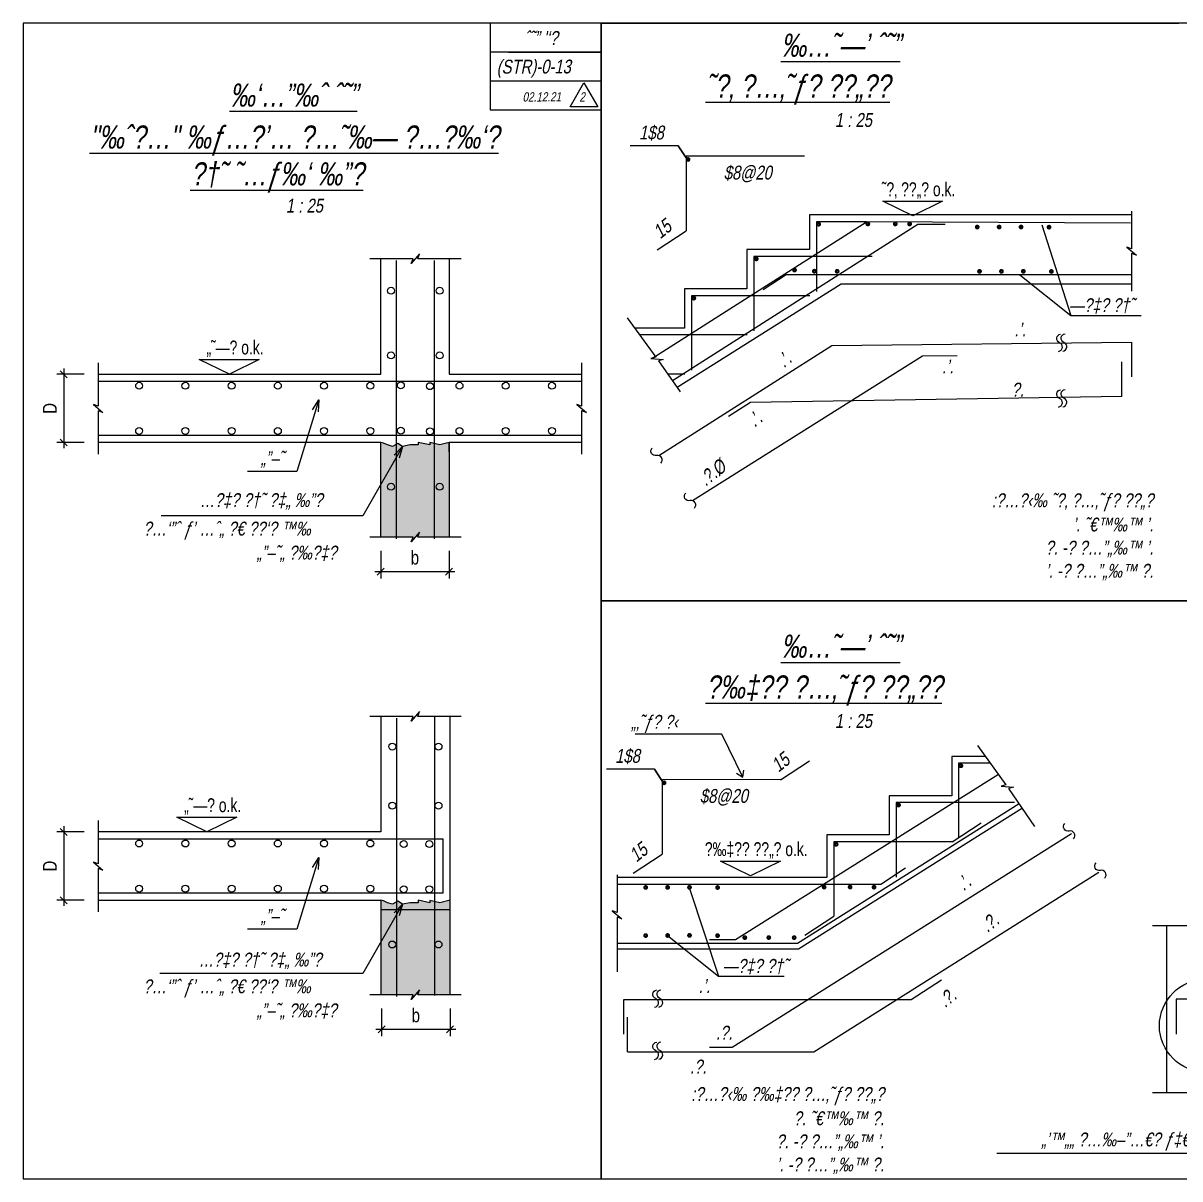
# Model space of a CAD drawing. Header units: inches. Extents: x -5298 to 11252, y 8210 to 22495.
# Drawn here: x 7615 to 8115, y 10860 to 11360 of the extents above; entities that cross this region are included whole.
import ezdxf
from ezdxf.enums import TextEntityAlignment as Align

# ---------------------------------------------------------------- set-up
doc = ezdxf.new("R2010")
doc.units = ezdxf.units.IN
doc.header["$LTSCALE"] = 11
doc.header["$MEASUREMENT"] = 0
doc.layers.get('Defpoints').update_dxf_attribs({"color": 40})
for name, color, linetype in [('26', 3, 'Continuous'), ('72-25', 7, 'Continuous'), ('break', 1, 'Continuous'), ('DIM-Sec', 2, 'Continuous'), ('G1', 151, 'Continuous'), ('G2', 63, 'Continuous'), ('HATCH-Sec', 9, 'Continuous'), ('IRON6', 6, 'Continuous'), ('IRON6-Sec', 6, 'Continuous'), ('le', 1, 'Continuous'), ('SEC', 3, 'Continuous'), ('SEC-TEXT', 1, 'Continuous'), ('Section', 2, 'Continuous'), ('STAM', 1, 'Continuous'), ('TEXT4', 3, 'Continuous'), ('W1', 31, 'Continuous'), ('ztz-Sec', 122, 'Continuous')]:
    doc.layers.add(name, color=color, linetype=linetype)
doc.styles.add('DIM', font='DIMHEB', dxfattribs={"width": 0.7})
doc.styles.add('HEB', font='HEB', dxfattribs={"width": 0.8})
doc.styles.add('HEBREW', font='hebtxt-weld.shx', dxfattribs={"width": 0.8, "oblique": 12})
doc.dimstyles.new('20', dxfattribs={"dimtxt": 4.4, "dimasz": 2.4, "dimexe": 2.4, "dimexo": 0, "dimgap": 1.8, "dimtad": 1, "dimdec": 1, "dimrnd": 0.5, "dimdsep": 46, "dimtxsty": 'DIM', "dimblk1": 'OBLIQUE', "dimblk2": 'OBLIQUE', "dimsah": 1, "dimcen": 0.1, "dimdle": 2, "dimclre": 8, "dimclrt": 11, "dimadec": 0, "dimazin": 0, "dimtfac": 1, "dimtdec": 1, "dimtix": 1, "dimtmove": 2, "dimatfit": 3, "dimldrblk": 'OBLIQUE', "dimfxl": 1, "dimtolj": 1, "dimarcsym": 0})
doc.dimstyles.new('m25-orig', dxfattribs={"dimtxt": 6, "dimasz": 3, "dimexe": 3, "dimexo": 6, "dimgap": 3, "dimtad": 1, "dimdec": 1, "dimrnd": 0.5, "dimdsep": 46, "dimtxsty": 'HEB', "dimblk1": 'OBLIQUE', "dimblk2": 'OBLIQUE', "dimsah": 1, "dimcen": 100, "dimdle": 2.5, "dimclrd": 256, "dimclre": 1, "dimadec": 0, "dimazin": 0, "dimtfac": 0.9, "dimtdec": 1, "dimtix": 1, "dimtmove": 2, "dimatfit": 3, "dimldrblk": 'OBLIQUE', "dimfxl": 1, "dimtolj": 1, "dimlwd": -1, "dimarcsym": 0})

# ---------------------------------------------------------------- blocks, each defined once
blk = doc.blocks.new('_OBLIQUE')
at = {"color": 0, "linetype": 'ByBlock'}
blk.add_line((-0.5, -0.5), (0.5, 0.5), dxfattribs=at)
blk = doc.blocks.new('mf')
at = {"layer": 'TEXT4'}
blk.add_lwpolyline([(0, 0), (28.6, 14.1), (-28.3, 14.1)], close=True, dxfattribs=at)
at = {"layer": 'TEXT4', "style": 'HEB', "width": 0.7}
blk.add_attdef('+0.00', text='', height=14.4, dxfattribs=at).set_placement((-5.4, 18.9), align=Align.CENTER)
blk = doc.blocks.new('*D192')
at = {"layer": 'Defpoints', "color": 0, "transparency": 16777216}
for p in [(7647.33, 11208.05), (7632.41, 11178.51), (7647.33, 11178.51)]:
    blk.add_point(p, dxfattribs=at)
at = {"layer": 'DIM-Sec', "transparency": 16777216}
blk.add_line((7632.41, 11210.55), (7632.41, 11176.01), dxfattribs=at)
at = {"layer": 'DIM-Sec', "color": 1, "lineweight": -2, "transparency": 16777216}
for p, q in [((7641.33, 11208.05), (7629.41, 11208.05)), ((7641.33, 11178.51), (7629.41, 11178.51))]:
    blk.add_line(p, q, dxfattribs=at)
at = {"layer": 'DIM-Sec', "transparency": 16777216, "xscale": 3, "yscale": 3, "zscale": 3}
for p, rotation in [((7632.41, 11208.05), 90), ((7632.41, 11178.51), 270)]:
    blk.add_blockref('_OBLIQUE', p, dxfattribs=dict(at, rotation=rotation))
at = {"layer": 'DIM-Sec', "color": 0, "transparency": 16777216, "insert": (7626.41, 11193.28), "char_height": 6, "attachment_point": 5, "rotation": 90, "style": 'HEB'}
blk.add_mtext('\\A1;D', dxfattribs=at)
blk = doc.blocks.new('*D193')
at = {"layer": 'Defpoints', "color": 0, "transparency": 16777216}
for p in [(7647.33, 11010.04), (7632.41, 10980.5), (7647.33, 10980.5)]:
    blk.add_point(p, dxfattribs=at)
at = {"layer": 'DIM-Sec', "color": 1, "lineweight": -2, "transparency": 16777216}
for p, q in [((7641.33, 11010.04), (7629.41, 11010.04)), ((7641.33, 10980.5), (7629.41, 10980.5))]:
    blk.add_line(p, q, dxfattribs=at)
at = {"layer": 'DIM-Sec', "transparency": 16777216}
blk.add_line((7632.41, 11012.54), (7632.41, 10978), dxfattribs=at)
at = {"layer": 'DIM-Sec', "transparency": 16777216, "xscale": 3, "yscale": 3, "zscale": 3}
for p, rotation in [((7632.41, 11010.04), 90), ((7632.41, 10980.5), 270)]:
    blk.add_blockref('_OBLIQUE', p, dxfattribs=dict(at, rotation=rotation))
at = {"layer": 'DIM-Sec', "color": 0, "transparency": 16777216, "insert": (7626.41, 10995.27), "char_height": 6, "attachment_point": 5, "rotation": 90, "style": 'HEB'}
blk.add_mtext('\\A1;D', dxfattribs=at)
blk = doc.blocks.new('*D194')
at = {"layer": 'Defpoints', "color": 0, "transparency": 16777216}
for p in [(7769.55, 11137.62), (7799.14, 11137.62), (7799.14, 11122.68)]:
    blk.add_point(p, dxfattribs=at)
at = {"layer": 'DIM-Sec', "color": 1, "lineweight": -2, "transparency": 16777216}
for p, q in [((7769.55, 11131.62), (7769.55, 11119.68)), ((7799.14, 11131.62), (7799.14, 11119.68))]:
    blk.add_line(p, q, dxfattribs=at)
at = {"layer": 'DIM-Sec', "transparency": 16777216}
blk.add_line((7767.05, 11122.68), (7801.64, 11122.68), dxfattribs=at)
at = {"layer": 'DIM-Sec', "transparency": 16777216, "xscale": 3, "yscale": 3, "zscale": 3, "rotation": 180}
blk.add_blockref('_OBLIQUE', (7769.55, 11122.68), dxfattribs=at)
at = {"layer": 'DIM-Sec', "transparency": 16777216, "xscale": 3, "yscale": 3, "zscale": 3}
blk.add_blockref('_OBLIQUE', (7799.14, 11122.68), dxfattribs=at)
at = {"layer": 'DIM-Sec', "color": 0, "transparency": 16777216, "insert": (7784.35, 11128.68), "char_height": 6, "attachment_point": 5, "style": 'HEB'}
blk.add_mtext('\\A1;b', dxfattribs=at)
blk = doc.blocks.new('*D195')
at = {"layer": 'Defpoints', "color": 0, "transparency": 16777216}
for p in [(7769.96, 10939.61), (7799.55, 10939.61), (7799.55, 10924.66)]:
    blk.add_point(p, dxfattribs=at)
at = {"layer": 'DIM-Sec', "color": 1, "lineweight": -2, "transparency": 16777216}
for p, q in [((7769.96, 10933.61), (7769.96, 10921.66)), ((7799.55, 10933.61), (7799.55, 10921.66))]:
    blk.add_line(p, q, dxfattribs=at)
at = {"layer": 'DIM-Sec', "transparency": 16777216}
blk.add_line((7767.46, 10924.66), (7802.05, 10924.66), dxfattribs=at)
at = {"layer": 'DIM-Sec', "transparency": 16777216, "xscale": 3, "yscale": 3, "zscale": 3, "rotation": 180}
blk.add_blockref('_OBLIQUE', (7769.96, 10924.66), dxfattribs=at)
at = {"layer": 'DIM-Sec', "transparency": 16777216, "xscale": 3, "yscale": 3, "zscale": 3}
blk.add_blockref('_OBLIQUE', (7799.55, 10924.66), dxfattribs=at)
at = {"layer": 'DIM-Sec', "color": 0, "transparency": 16777216, "insert": (7784.75, 10930.66), "char_height": 6, "attachment_point": 5, "style": 'HEB'}
blk.add_mtext('\\A1;b', dxfattribs=at)
blk = doc.blocks.new('A$C3b41ca86')
at = {"layer": '72-25', "color": 2}
for points in [[(3.16, 1.77), (0.37, 0), (9.48, 18.69), (47.02, 18.69)], [(0.37, 0), (0, 3.16)]]:
    blk.add_lwpolyline(points, dxfattribs=at)

msp = doc.modelspace()

# ---------------------------------------------------------------- hatches: boundary and pattern name
at = {"layer": 'HATCH-Sec'}
h = msp.add_hatch(color=253, dxfattribs=at)
h.dxf.hatch_style = 1
h.paths.add_polyline_path([(7769.55, 11174.46), (7799.14, 11174.46), (7799.14, 11178.51), (7795.14, 11177.46), (7795.14, 11177.46), (7790.81, 11178.46), (7790.81, 11177.46), (7785.71, 11178.51), (7785.71, 11177.46), (7782.32, 11177.46), (7778.93, 11176.78), (7777.02, 11178.11), (7774.7, 11176.84), (7772.55, 11177.46), (7770.76, 11178.26), (7769.55, 11178.51)])
h = msp.add_hatch(color=253, dxfattribs=at)
h.dxf.hatch_style = 1
h.paths.add_polyline_path([(7799.14, 11174.46), (7769.55, 11174.46), (7769.55, 11137.62), (7783.55, 11137.62), (7782.8, 11135.56), (7786.3, 11139.68), (7785.55, 11137.62), (7799.14, 11137.62)])
h = msp.add_hatch(color=253, dxfattribs=at)
h.dxf.hatch_style = 1
h.paths.add_polyline_path([(7769.55, 10976.44), (7799.55, 10976.44), (7799.55, 10980.5), (7795.14, 10979.44), (7795.14, 10979.44), (7790.81, 10980.44), (7790.81, 10979.44), (7785.71, 10980.5), (7785.71, 10979.44), (7782.32, 10979.44), (7778.93, 10978.76), (7777.02, 10980.09), (7774.7, 10978.82), (7772.55, 10979.44), (7770.76, 10980.25), (7769.55, 10980.5)])
h = msp.add_hatch(color=253, dxfattribs=at)
h.dxf.hatch_style = 1
h.paths.add_polyline_path([(7799.55, 10976.44), (7769.55, 10976.44), (7769.55, 10939.61), (7783.55, 10939.61), (7782.8, 10937.55), (7786.3, 10941.67), (7785.55, 10939.61), (7799.55, 10939.61)])

# ---------------------------------------------------------------- linework, layer by layer
msp.add_line((7824.87, 11347.45), (7864.87, 11347.45))
for points in [[(7614.87, 10859.95), (7864.87, 10859.95), (7864.87, 11359.95), (7614.87, 11359.95)], [(7864.87, 11359.95), (7816.87, 11359.95), (7816.87, 11334.95), (7864.87, 11334.95)], [(7864.87, 11347.45), (7816.87, 11347.45), (7816.87, 11322.45), (7864.87, 11322.45)]]:
    msp.add_lwpolyline(points, close=True)
for points in [[(7864.87, 11359.95), (8114.87, 11359.95), (8114.87, 11359.95)], [(7864.87, 11359.95), (7864.87, 11109.95), (8364.87, 11109.95), (8364.87, 11359.95), (7864.87, 11359.95)], [(7851.47, 11323.72), (7857.47, 11334.1), (7863.47, 11323.72), (7851.47, 11323.72)], [(7864.87, 11109.95), (7864.87, 10859.95), (8364.87, 10859.95), (8364.87, 11109.95), (7864.87, 11109.95)]]:
    msp.add_lwpolyline(points)
at = {"layer": '26'}
for p, q in [((7955.01, 11277.02, 0), (7955.01, 11262.03, 0)), ((8094.38, 11277.02, 0), (7955.01, 11277.02, 0)), ((7928.01, 11262.03, 0), (7928.01, 11245.03, 0)), ((7955.01, 11262.03, 0), (7928.01, 11262.03, 0)), ((7901.01, 11245.03, 0), (7901.01, 11228.03, 0)), ((7928.01, 11245.03, 0), (7901.01, 11245.03, 0)), ((8094.38, 11247.01, 0), (7968.68, 11247, 0)), ((7901.01, 11228.03, 0), (7879.4, 11228.03, 0)), ((8016.57, 11042.73, 0), (8016.57, 11025.73, 0)), ((8031.11, 11042.73, 0), (8016.57, 11042.73, 0)), ((7989.57, 11025.73, 0), (7989.57, 11008.73, 0)), ((8016.57, 11025.73, 0), (7989.57, 11025.73, 0)), ((7962.57, 11008.73, 0), (7962.57, 10991.73, 0)), ((7989.57, 11008.73, 0), (7962.57, 11008.73, 0)), ((7950.23, 10959.33, 0), (7871.81, 10959.33, 0))]:
    msp.add_line(p, q, dxfattribs=at)
at = {"layer": '26', "ltscale": 10}
for p, q in [((7968.68, 11247, 0), (7897.79, 11202.37, 0)), ((8047.16, 11020.36, 0), (7950.23, 10959.33, 0))]:
    msp.add_line(p, q, dxfattribs=at)
at = {"layer": '26', "ltscale": 10, "elevation": 0}
msp.add_lwpolyline([(7962.57, 10991.73), (7962.57, 10990.33), (7871.81, 10990.33)], dxfattribs=at)
at = {"layer": '26', "ltscale": 10}
msp.add_lwpolyline([(8109.48, 10969.49), (8109.48, 10897.31)], dxfattribs=at)
at = {"layer": 'break'}
for points in [[(8094.38, 11278.62), (8094.38, 11262.3), (8092.32, 11263.05), (8096.45, 11259.55), (8094.38, 11260.3), (8094.38, 11243.98)], [(7804.32, 11258.05), (7785.55, 11258.05), (7786.3, 11260.11), (7782.8, 11255.99), (7783.55, 11258.05), (7764.78, 11258.05)], [(7647.33, 11213.05), (7647.33, 11194.28), (7645.27, 11195.03), (7649.39, 11191.53), (7647.33, 11192.28), (7647.33, 11173.51)], [(7856.48, 11213.05), (7856.48, 11194.28), (7854.42, 11195.03), (7858.54, 11191.53), (7856.48, 11192.28), (7856.48, 11173.51)], [(7804.32, 11137.62), (7785.55, 11137.62), (7786.3, 11139.68), (7782.8, 11135.56), (7783.55, 11137.62), (7764.78, 11137.62)], [(7804.32, 11060.04), (7785.55, 11060.04), (7786.3, 11062.1), (7782.8, 11057.98), (7783.55, 11060.04), (7764.78, 11060.04)], [(7647.33, 11015.04), (7647.33, 10996.27), (7645.27, 10997.02), (7649.39, 10993.52), (7647.33, 10994.27), (7647.33, 10975.5)], [(7871.81, 10991.52), (7871.81, 10975.2), (7869.75, 10975.95), (7873.87, 10972.45), (7871.81, 10973.2), (7871.81, 10949.45)], [(8103.4, 10969.49), (8127.13, 10969.49), (8126.63, 10967.47), (8130.16, 10971.5), (8129.15, 10969.49), (8145.28, 10969.49)], [(7804.32, 10939.61), (7785.55, 10939.61), (7786.3, 10941.67), (7782.8, 10937.55), (7783.55, 10939.61), (7764.78, 10939.61)], [(8103.4, 10897.31), (8127.13, 10897.31), (8126.63, 10895.3), (8130.16, 10899.33), (8129.15, 10897.31), (8145.28, 10897.31)]]:
    msp.add_lwpolyline(points, dxfattribs=at)
at = {"layer": 'break', "elevation": 0}
for points in [[(7876.24, 11232.39), (7888.52, 11215.43), (7886.4, 11214.84), (7891.79, 11214.38), (7889.68, 11213.8), (7899.12, 11200.49)], [(8027.74, 11047.39), (8040.02, 11030.43), (8037.9, 11029.84), (8043.29, 11029.38), (8041.18, 11028.8), (8052.37, 11012.45)]]:
    msp.add_lwpolyline(points, dxfattribs=at)
at = {"layer": 'G1'}
for p, q in [((8090.16, 11198.38, 0), (8090.16, 11213.38, 0)), ((7996.58, 10994.35, 0), (7985.87, 10987.33, 0)), ((7874.69, 10922.51, 0), (7874.69, 10937.51, 0))]:
    msp.add_line(p, q, dxfattribs=at)
at = {"layer": 'G1', "elevation": 0}
for points in [[(8094.38, 11251.01), (7945.02, 11251), (7934.94, 11244.56)], [(8090.16, 11198.38), (7929.54, 11195.87), (7919.97, 11189.8)], [(7985.87, 10987.33), (7871.81, 10987.33)], [(7874.69, 10937.51), (7998.98, 10937.51), (8012.12, 10946)]]:
    msp.add_lwpolyline(points, dxfattribs=at)
at = {"layer": 'G1'}
msp.add_lwpolyline([(8145.27, 10937.69), (8113.65, 10937.69)], dxfattribs=at)
at = {"layer": 'G1', "flags": 128}
msp.add_lwpolyline([(8113.65, 10937.69), (8113.65, 10922.56)], dxfattribs=at)
at = {"layer": 'G2'}
for p, q in [((8093.87, 11273.45, 0), (7979.69, 11274.02, 0)), ((8094.37, 11221.95, 0), (8094.37, 11206.95, 0)), ((8045.82, 11022.25, 0), (7949.87, 10961.83, 0)), ((7949.87, 10961.83, 0), (7871.81, 10961.83, 0)), ((7876.37, 10914.95), (7876.37, 10929.95))]:
    msp.add_line(p, q, dxfattribs=at)
at = {"layer": 'G2', "elevation": 0}
for points in [[(7886.8, 11214.81), (7979.69, 11274.02)], [(7889.87, 11172.95), (7964.69, 11220.45), (8094.37, 11221.95)]]:
    msp.add_lwpolyline(points, dxfattribs=at)
at = {"layer": 'G2'}
msp.add_lwpolyline([(7876.37, 10914.95), (7956.87, 10914.95), (8080.26, 10992.64)], dxfattribs=at)
at = {"layer": 'HATCH-Sec', "color": 253}
for p, q in [((7770.76, 11178.26), (7769.55, 11178.51)), ((7772.55, 11177.46), (7770.76, 11178.26)), ((7774.7, 11176.84), (7772.55, 11177.46)), ((7777.02, 11178.11), (7774.7, 11176.84)), ((7778.93, 11176.78), (7777.02, 11178.11)), ((7782.32, 11177.46), (7778.93, 11176.78)), ((7785.71, 11177.46), (7782.32, 11177.46)), ((7790.81, 11177.46), (7785.71, 11178.51)), ((7785.71, 11178.51), (7785.71, 11177.46)), ((7795.14, 11177.46), (7790.81, 11178.46)), ((7790.81, 11178.46), (7790.81, 11177.46)), ((7799.14, 11178.51), (7795.14, 11177.46)), ((7795.14, 11177.46), (7795.14, 11177.46)), ((7799.14, 11174.46), (7799.14, 11178.51))]:
    msp.add_line(p, q, dxfattribs=at)
msp.add_lwpolyline([(7769.55, 10976.44), (7799.55, 10976.44), (7799.55, 10980.5), (7795.14, 10979.44), (7795.14, 10979.44), (7790.81, 10980.44), (7790.81, 10979.44), (7785.71, 10980.5), (7785.71, 10979.44), (7785.71, 10979.44), (7782.32, 10979.44), (7778.93, 10978.76), (7777.02, 10980.09), (7774.7, 10978.82), (7772.55, 10979.44), (7770.76, 10980.25), (7769.55, 10980.5)], dxfattribs=at)
at = {"layer": 'IRON6', "const_width": 1.12}
for points, elevation in [([(7902.02, 11300.97, -1), (7902.96, 11300.97, -1)], -4976.05), ([(7980.75, 11273.09, 1), (7979.81, 11273.09, 1)], -81247.71), ([(7992.63, 11273.07, 1), (7991.69, 11273.07, 1)], -81247.71), ([(7998.84, 11273.06, 1), (7997.9, 11273.06, 1)], -81247.71), ([(7958.54, 11272.96, -1), (7959.48, 11272.96, -1)], 0), ([(8027.13, 11271.71, -1), (8028.07, 11271.71, -1)], 0), ([(8036.61, 11271.73, -1), (8037.55, 11271.73, -1)], 0), ([(8047.03, 11271.75, 1), (8046.09, 11271.75, 1)], 0), ([(8059.16, 11271.68, 1), (8058.22, 11271.68, 1)], 0), ([(7931.54, 11257.96, -1), (7932.48, 11257.96, -1)], 0), ([(7949.04, 11253.1, 1), (7948.1, 11253.1, 1)], -81247.71), ([(7957.61, 11252.63, 1), (7956.67, 11252.63, 1)], -81247.71), ([(7967.48, 11252.59, 1), (7966.55, 11252.59, 1)], -81247.71), ([(8028.13, 11252.55, -1), (8029.07, 11252.55, -1)], 0), ([(8037.61, 11252.57, -1), (8038.55, 11252.57, -1)], 0), ([(8048.03, 11252.6, 1), (8047.09, 11252.6, 1)], 0), ([(8060.16, 11252.53, 1), (8059.22, 11252.53, 1)], 0), ([(7904.54, 11240.96, -1), (7905.48, 11240.96, -1)], 0), ([(8020.1, 11038.67, -1), (8021.04, 11038.67, -1)], 0), ([(7891.67, 11031.29, -1), (7892.61, 11031.29, -1)], -4976.05), ([(7993.1, 11021.67, -1), (7994.04, 11021.67, -1)], 0), ([(7966.1, 11004.67, -1), (7967.04, 11004.67, -1)], 0), ([(7883.71, 10986.02, -1), (7884.65, 10986.02, -1)], 0), ([(7893.19, 10986.04, -1), (7894.13, 10986.04, -1)], 0), ([(7903.61, 10986.06, 1), (7902.67, 10986.06, 1)], 0), ([(7915.74, 10985.99, 1), (7914.8, 10985.99, 1)], 0), ([(7961.85, 10986.16, 1), (7960.92, 10986.16, 1)], 0), ([(7973.07, 10986.19, 1), (7972.14, 10986.19, 1)], 0), ([(7983.45, 10986.14, 1), (7982.52, 10986.14, 1)], 0), ([(7883.71, 10965.21, -1), (7884.65, 10965.21, -1)], 0), ([(7893.19, 10965.24, -1), (7894.13, 10965.24, -1)], 0), ([(7903.61, 10965.26, 1), (7902.67, 10965.26, 1)], 0), ([(7915.74, 10965.19, 1), (7914.8, 10965.19, 1)], 0), ([(7927.53, 10964.32, 1), (7926.59, 10964.32, 1)], -81247.71), ([(7937.91, 10964.35, 1), (7936.97, 10964.35, 1)], -81247.71), ([(7948.88, 10964.31, 1), (7947.95, 10964.31, 1)], -81247.71)]:
    msp.add_lwpolyline(points, format="xyb", close=True, dxfattribs=dict(at, elevation=elevation))
at = {"layer": 'IRON6-Sec'}
for p, q in [((7776.41, 11136.85), (7776.41, 11257.28)), ((7792.69, 11257.28), (7792.69, 11136.85)), ((7647.33, 11205.05), (7856.48, 11205.05)), ((7856.48, 11181.51), (7647.33, 11181.51)), ((7776.49, 10938.82), (7776.49, 11059.25)), ((7792.88, 11059.77), (7792.88, 10939.35)), ((7647.33, 11007.04), (7796.55, 11007.04)), ((7796.55, 10983.5), (7647.33, 10983.5))]:
    msp.add_line(p, q, dxfattribs=at)
msp.add_lwpolyline([(7796.55, 10983.5), (7796.55, 11007.04)], dxfattribs=at)
for centre in [(7774.05, 11244.19), (7795.05, 11244.19), (7774.05, 11216.2), (7795.05, 11216.2), (7665.05, 11203.05), (7685.05, 11203.05), (7705.05, 11203.05), (7725.05, 11203.05), (7745.05, 11203.05), (7765.05, 11203.05), (7778.26, 11203.21), (7790.84, 11202.89), (7803.64, 11203.05), (7823.64, 11203.05), (7843.64, 11203.05), (7665.05, 11183.51), (7685.05, 11183.51), (7705.05, 11183.51), (7725.05, 11183.51), (7745.05, 11183.51), (7765.05, 11183.51), (7778.26, 11183.68), (7790.84, 11183.35), (7803.64, 11183.51), (7823.64, 11183.51), (7843.64, 11183.51), (7774.05, 11159.37), (7795.05, 11159.37), (7774.55, 11046.94), (7794.55, 11046.94), (7774.55, 11021.41), (7794.55, 11021.41), (7665.05, 11005.04), (7685.05, 11005.04), (7705.05, 11005.04), (7725.05, 11005.04), (7745.05, 11005.04), (7765.05, 11005.04), (7779.54, 11004.77), (7790.61, 11004.77), (7665.05, 10985.5), (7685.05, 10985.5), (7705.05, 10985.5), (7725.05, 10985.5), (7745.05, 10985.5), (7765.05, 10985.5), (7779.54, 10985.24), (7790.61, 10985.24), (7774.55, 10961.35), (7794.55, 10961.35)]:
    msp.add_circle(centre, 1.5, dxfattribs=at)
at = {"layer": 'le'}
msp.add_circle((8126.52, 10926.19), 20.1, dxfattribs=at)
at = {"layer": 'SEC'}
for points in [[(7647.33, 11208.05), (7769.55, 11208.05), (7769.55, 11258.05)], [(7799.14, 11258.05), (7799.14, 11208.05), (7856.48, 11208.05)], [(7769.55, 11137.62), (7769.55, 11178.51), (7647.33, 11178.51)], [(7856.48, 11178.51), (7799.14, 11178.51), (7799.14, 11137.62)], [(7769.55, 11060.04), (7769.55, 11010.04), (7647.33, 11010.04)], [(7799.55, 10939.61), (7799.55, 11060.04)], [(7647.33, 10980.5), (7769.55, 10980.5), (7769.55, 10939.61)]]:
    msp.add_lwpolyline(points, dxfattribs=at)
at = {"layer": 'Section'}
for p, q in [((7898.3, 11306.87, 0), (7877.53, 11306.87, 0)), ((7887.96, 11037.19), (7867.18, 11037.19))]:
    msp.add_line(p, q, dxfattribs=at)
for points, elevation in [([(7902.53, 11300.37), (7898.3, 11306.87), (7902.53, 11300.37)], 0), ([(8055.56, 11272.75), (8068.13, 11233.48), (8098.52, 11233.48)], -25423.93), ([(8046.08, 11251.07), (8068.13, 11233.48), (8098.52, 11233.48)], -25423.93), ([(7903.14, 10985.6), (7915.71, 10947.65), (7944.1, 10947.65)], -25423.93), ([(7893.66, 10965.24), (7915.71, 10947.65), (7944.1, 10947.65)], -25423.93)]:
    msp.add_lwpolyline(points, dxfattribs=dict(at, elevation=elevation))
msp.add_lwpolyline([(7892.18, 11030.69), (7887.96, 11037.19), (7892.18, 11030.69)], dxfattribs=at)
at = {"layer": 'STAM'}
for p, q in [((7958.01, 11274.02, 0), (7958.01, 11243.83, 0)), ((7982.15, 11259.03, 0), (7931.01, 11259.03, 0)), ((7931.01, 11259.03, 0), (7931.01, 11226.83, 0)), ((7904.01, 11242.03, 0), (7904.01, 11209.83, 0)), ((7955.15, 11242.03, 0), (7904.01, 11242.03, 0)), ((7928.15, 11225.03, 0), (7881.57, 11225.03, 0)), ((7928.15, 11225.03, 0), (7881.57, 11225.03, 0)), ((7901.15, 11208.03, 0), (7893.77, 11208.03, 0)), ((7901.15, 11208.03, 0), (7893.77, 11208.03, 0)), ((8019.57, 11039.73, 0), (8019.57, 11007.53, 0)), ((8033.28, 11039.73, 0), (8019.57, 11039.73, 0)), ((7992.57, 11022.73, 0), (7992.57, 10990.53, 0)), ((8043.71, 11022.73, 0), (7992.57, 11022.73, 0)), ((7965.57, 11005.73, 0), (7965.57, 10973.53, 0)), ((8016.71, 11005.73, 0), (7965.57, 11005.73, 0))]:
    msp.add_line(p, q, dxfattribs=at)
at = {"layer": 'STAM', "elevation": 0}
for points in [[(7952.88, 11302.35), (7901.71, 11302.33), (7901.71, 11270.13)], [(7889.17, 11261.9), (7901.71, 11270.13)], [(7979.69, 11274.02), (7958.01, 11274.02)], [(8016.71, 11005.73), (8029.26, 11013.96)], [(7953.03, 10965.31), (7965.57, 10973.53)]]:
    msp.add_lwpolyline(points, dxfattribs=at)
for points in [[(8062.76, 11217.93, 0.769841), (8063.23, 11221.68, -0.769841), (8063.7, 11225.43, -0.769841)], [(8064.65, 11218.03, 0.769841), (8065.12, 11221.78, -0.769841), (8065.59, 11225.53, -0.769841)], [(8062.76, 11193.86, 0.769841), (8063.23, 11197.62, -0.769841), (8063.7, 11201.37, -0.769841)], [(8064.65, 11193.96, 0.769841), (8065.12, 11197.72, -0.769841), (8065.59, 11201.47, -0.769841)], [(7888.03, 10934.2, 0.769841), (7888.5, 10937.95, -0.769841), (7888.97, 10941.7, -0.769841)], [(7889.86, 10934.29, 0.769841), (7890.33, 10938.04, -0.769841), (7890.8, 10941.79, -0.769841)]]:
    msp.add_lwpolyline(points, format="xyb", dxfattribs=at)
at = {"layer": 'STAM'}
for points in [[(7890.76, 11169.61, 0.769841), (7888.88, 11172.89, -0.769841), (7887.01, 11176.17, -0.769841)], [(7905.26, 11150.11, 0.769841), (7903.38, 11153.39, -0.769841), (7901.51, 11156.67, -0.769841)], [(8069.26, 11007.11, 0.769841), (8067.38, 11010.39, -0.769841), (8065.51, 11013.67, -0.769841)], [(8082.76, 10990.11, 0.769841), (8080.88, 10993.39, -0.769841), (8079.01, 10996.67, -0.769841)], [(7888.03, 10911.64, 0.769841), (7888.5, 10915.39, -0.769841), (7888.97, 10919.14, -0.769841)], [(7889.86, 10911.74, 0.769841), (7890.33, 10915.49, -0.769841), (7890.8, 10919.24, -0.769841)]]:
    msp.add_lwpolyline(points, format="xyb", dxfattribs=at)
for points in [[(7942.51, 11032.65), (7955.05, 11040.87)], [(7942.54, 11032.67), (7891.37, 11032.65), (7891.37, 11000.45)], [(7878.82, 10992.22), (7891.37, 11000.45)]]:
    msp.add_lwpolyline(points, dxfattribs=at)
at = {"layer": 'W1'}
msp.add_line((7923.09, 10963.33, 0), (7911.84, 10963.33, 0), dxfattribs=at)
for points, elevation in [([(7895.71, 11205.3), (8001.96, 11273.02), (8013.72, 11272.95)], 0), ([(7904.43, 11153.39), (8003.92, 11216.04), (8018.97, 11216.19)], -25424.12), ([(8036.77, 11034.91), (7923.09, 10963.33)], 0), ([(7911.74, 10916.95), (7921.59, 10916.95), (8068.38, 11009.38)], 0)]:
    msp.add_lwpolyline(points, dxfattribs=dict(at, elevation=elevation))

# ---------------------------------------------------------------- block references
at = {"layer": '72-25', "color": 2, "xscale": -1, "rotation": 359.9999999999998}
msp.add_blockref('A$C3b41ca86', (7926.63, 11033.67, 0), dxfattribs=at)
at = {"layer": 'TEXT4'}
ref = msp.add_blockref('mf', (7999.78, 11276.51, 0), dxfattribs=dict(at, xscale=-0.4545454545454549, yscale=0.4545454545454548, zscale=0.4545454545454546, rotation=4.85244644e-08))
ref.add_attrib('+0.00', '˜\x8e‚ \x8a\x8c„\x8e o.k.', dxfattribs={"height": 6, "style": 'HEB', "width": 0.75}).set_placement((8002.24, 11285.09, 0), align=Align.CENTER)
ref = msp.add_blockref('mf', (7704.08, 11208.05), dxfattribs=dict(at, xscale=-0.4545454545454549, yscale=0.4545454545454548, zscale=0.4545454545454546, rotation=4.85244644e-08))
ref.add_attrib('+0.00', '„˜—\x9a o.k.', dxfattribs={"height": 6, "style": 'HEB', "width": 0.75}).set_placement((7706.54, 11216.63), align=Align.CENTER)
ref = msp.add_blockref('mf', (7694.39, 11010.04), dxfattribs=dict(at, xscale=-0.4545454545454549, yscale=0.4545454545454548, zscale=0.4545454545454546, rotation=4.85244644e-08))
ref.add_attrib('+0.00', '„˜—\x9a o.k.', dxfattribs={"height": 6, "style": 'HEB', "width": 0.75}).set_placement((7696.85, 11018.62), align=Align.CENTER)
ref = msp.add_blockref('mf', (7929.57, 10991.03, 0), dxfattribs=dict(at, xscale=-0.4545454545454549, yscale=0.4545454545454548, zscale=0.4545454545454546, rotation=4.85244644e-08))
ref.add_attrib('+0.00', '\x8c‰‡\x9a\x8e \x8a\x8c„\x8e o.k.', dxfattribs={"height": 6, "style": 'HEB', "width": 0.75}).set_placement((7932.03, 10999.61, 0), align=Align.CENTER)

# ---------------------------------------------------------------- texts
at = {"layer": 'SEC-TEXT', "style": 'HEB', "oblique": 10, "width": 0.8}
for s, p in [('%%U‰…˜—’ ˆ˜”', (7942.94, 11345.4)), ('%%U‰‘…”‰ˆ ˆ˜”', (7704.44, 11323.82)), ('%%U˜\x8e‚ \x9a…‚˜ƒ\x8e \x8a\x8c„\x8e\x8c', (7910.41, 11327.75)), ('%%U"‰ˆ\x8c…" ‰ƒ…\x8e’… \x9a…˜‰— \x9a…\x9a‰‘\x8c', (7643.91, 11305.67)), ('%%U\x8c†˜ ˜…ƒ‰‘ ‰”\x8c', (7687.47, 11289.73)), ('%%U‰…˜—’ ˆ˜”', (7942.94, 11085.4)), ('%%U\x8c‰‡\x9a\x8e \x9a…‚˜ƒ\x8e \x8a\x8c„\x8e\x8c', (7910.41, 11067.75))]:
    msp.add_text(s, height=10, dxfattribs=at).set_placement(p)
for p in [(7974.08, 11318.06), (7736.58, 11280.98), (7974.08, 11058.06)]:
    msp.add_text('1 : 25', height=6, rotation=0, dxfattribs=at).set_placement(p, align=Align.MIDDLE)
at = {"layer": 'ztz-Sec', "style": 'HEBREW', "oblique": 12, "width": 0.8}
for s, height, rotation, p in [("ˆ˜” '‘\x8e", 6, 0.1704, (7831.78, 11350.49)), ('(STR)-0-13', 6, 0.1704, (7819.73, 11338.09)), ('02.12.21', 4, 0.1704, (7830.93, 11326.02)), ('2', 4, 0.1704, (7855.52, 11326.02)), ('—\x8c‡\x8e \x8c†˜', 6, 360, (8067.35, 11234.92, -25423.93)), ('„‚˜ƒ\x8e \x8c‹', 6, 360, (7877.81, 11054.65, 0)), ('—\x8c‡\x8e \x8c†˜', 6, 360, (7917.59, 10949.08, -25423.93))]:
    msp.add_text(s, height=height, rotation=rotation, dxfattribs=at).set_placement(p)
for s, rotation, p in [('1$8', 360, (7886.67, 11312.54, 0)), ('$8@20', 360, (7928.34, 11294.92, 0)), ('15', 38.6876, (7891.41, 11270.89, 0)), ('„”–˜', 360, (7722.63, 11171.32)), ('…\x9a‡\x9a \x8c†˜ \x9a‡„ ‰”\x8c', 360, (7717.83, 11153.2)), ('\x9a…‘”ˆ ƒ’ …ˆ„ \x9a€ \x9a\x9a‘\x8c ™‰', 360, (7703.05, 11140.52)), ('„”–˜„ \x9a‰\x9a‡\x9a', 360, (7733.17, 11130.49)), ('1$8', 360, (7876.32, 11042.86)), ('15', 38.6876, (7942.52, 11040.13)), ('$8@20', 360, (7918, 11025.24, 0)), ('15', 38.6876, (7881.07, 11001.21)), ('„”–˜', 360, (7722.63, 10973.3)), ('…\x9a‡\x9a \x8c†˜ \x9a‡„ ‰”\x8c', 360, (7717.37, 10954.42)), ('\x9a…‘”ˆ ƒ’ …ˆ„ \x9a€ \x9a\x9a‘\x8c ™‰', 360, (7703.05, 10942.5)), ('„”–˜„ \x9a‰\x9a‡\x9a', 360, (7733.17, 10932.47))]:
    msp.add_text(s, height=6, rotation=rotation, dxfattribs=at).set_placement(p, align=Align.MIDDLE)
for s, rotation, p in [('.’.', 360, (8048.63, 11224.39, -28383.27)), ('.’.', 38.6876, (7947.88, 11213.67, 19529.63)), ('.’.', 360, (8017.32, 11208.39, -28383.27)), ('\x9a.', 360, (8047.77, 11198.39, -28383.27)), ('.’.', 38.6876, (7935.23, 11187.98, 0.46)), ('.%%154.%%129 ', 38.6876, (7920.96, 11168.01, -28383.55)), (':\x8c…\x8c‹‰ ˜\x8e‚ \x9a…‚˜ƒ\x8e \x8a\x8c„\x8e', 360, (8103.81, 11150.52, -28383.27)), ('’. ˜€™‰™ ’.', 360, (8103.81, 11140.02, -28383.27)), ('\x9a. -\x8c \x8a…”„‰™ ’.', 360, (8103.81, 11130.02, -28383.27)), ('’. -\x8c \x8a…”„‰™ \x9a.', 360, (8103.81, 11120.02, -28383.27)), ('.’.', 38.6876, (8025.6, 10987.37, 0)), ('.\x9a.', 38.6876, (8037.61, 10970.74, 0)), ('.’.', 360, (7912.04, 10940.39, 0)), ('.\x9a.', 38.6876, (8019.23, 10938.17, 0)), ('.\x9a.', 360, (7921.71, 10920.21, 0)), ('.\x9a.', 360, (7910.47, 10905.53, 0)), (':\x8c…\x8c‹‰ \x8c‰‡\x9a\x8e \x9a…‚˜ƒ\x8e \x8a\x8c„\x8e', 360, (7987.33, 10893.67)), ('\x9a. ˜€™‰™ \x9a.', 360, (7987.33, 10883.17)), ('\x9a. -\x8c \x8a…”„‰™ ’.', 360, (7987.33, 10873.17)), ('„’™„„ \x9a…‰–”…€\x8e ƒ‡€ ˜‡', 360, (8126.95, 10874)), ('’. -\x8c \x8a…”„‰™ \x9a.', 360, (7987.33, 10863.17))]:
    msp.add_text(s, height=6, rotation=rotation, dxfattribs=at).set_placement(p, align=Align.RIGHT)

# ---------------------------------------------------------------- dimensions: what is measured, and where the dimension line sits
at = {"layer": 'DIM-Sec'}
for base, p1, p2, picture, middle in [((7632.41, 11178.51), (7647.33, 11208.05), (7647.33, 11178.51), '*D192', (7626.41, 11193.28)), ((7632.41, 10980.5), (7647.33, 11010.04), (7647.33, 10980.5), '*D193', (7626.41, 10995.27))]:
    dim = msp.add_linear_dim(base=base, p1=p1, p2=p2, angle=90, text='D', dimstyle='m25-orig', dxfattribs=at)
    dim.commit()
    dim.dimension.update_dxf_attribs({"geometry": picture, "text_midpoint": middle})
for base, p1, p2, picture, middle in [((7799.14, 11122.68), (7769.55, 11137.62), (7799.14, 11137.62), '*D194', (7784.35, 11128.68)), ((7799.55, 10924.66), (7769.96, 10939.61), (7799.55, 10939.61), '*D195', (7784.75, 10930.66))]:
    dim = msp.add_linear_dim(base=base, p1=p1, p2=p2, text='b', dimstyle='m25-orig', dxfattribs=at)
    dim.commit()
    dim.dimension.update_dxf_attribs({"geometry": picture, "text_midpoint": middle})

# ---------------------------------------------------------------- leaders
at = {"layer": 'le'}
for points in [[(7742.73, 11197.01), (7733.27, 11165.95), (7711.93, 11165.95)], [(7778.93, 11176.78), (7761.88, 11146.79), (7674.54, 11146.79)], [(7742.73, 10998.99), (7733.27, 10967.93), (7711.93, 10967.93)], [(7778.93, 10978.76), (7761.88, 10948.78), (7674.03, 10948.78)], [(8126.81, 10906.1, 0.08), (8130.11, 10870.92, 0.08), (8036.1, 10870.92, 0.08)]]:
    msp.add_leader(points, dimstyle='20', override={"dimasz": 5, "dimgap": 3, "dimtad": 0, "dimldrblk": 'Open30'}, dxfattribs=at)

doc.saveas('drawing.dxf')
